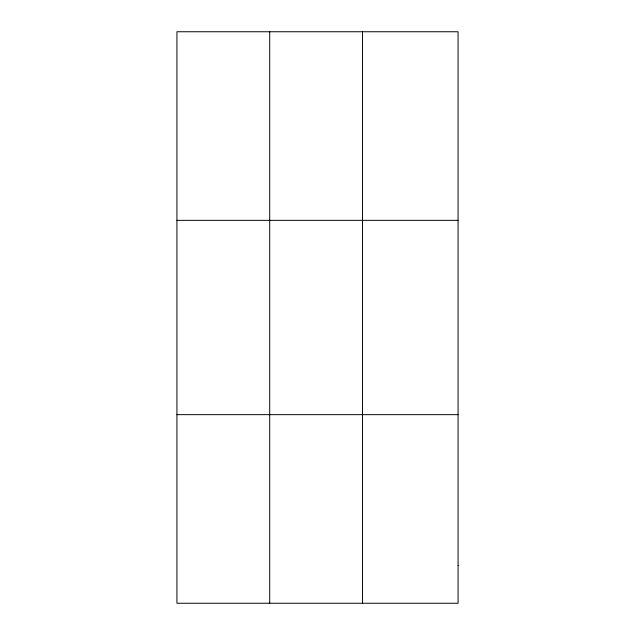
<?xml version="1.0" encoding="UTF-8"?>
<svg xmlns="http://www.w3.org/2000/svg" width="635" height="635" viewBox="0 0 635 635"><rect width="100%" height="100%" fill="white"/><g stroke="black" fill="none" stroke-linecap="round" stroke-linejoin="round"><path stroke-width="0.95" d="M269.708 603.25L269.708 31.75M362.482 603.25L362.482 31.75M176.927 220.345L458.073 220.345M176.927 414.655L458.073 414.655M458.073 565.531L458.073 603.25L176.927 603.25L176.927 31.75L458.073 31.75L458.073 565.531"/></g></svg>
